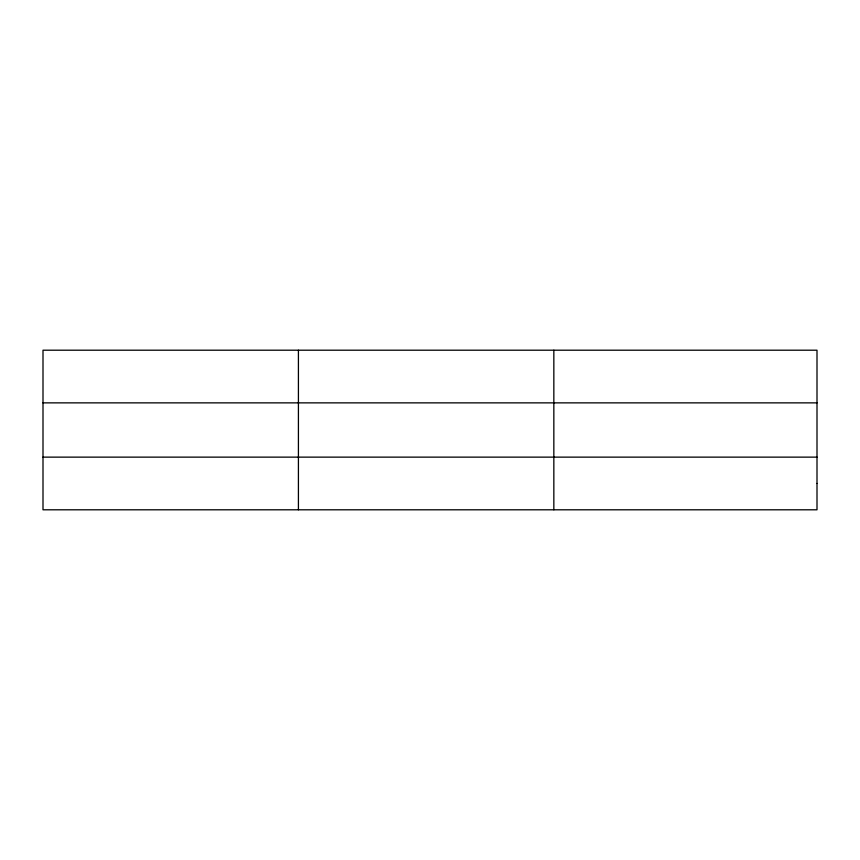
<?xml version="1.0" encoding="UTF-8"?>
<svg xmlns="http://www.w3.org/2000/svg" width="860" height="860" viewBox="0 0 860 860"><rect width="100%" height="100%" fill="white"/><g stroke="black" fill="none" stroke-linecap="round" stroke-linejoin="round"><path stroke-width="1.29" d="M298.42 350.203L298.42 509.797M553.84 350.203L553.84 509.797M43 402.867L817 402.867M43 457.133L817 457.133M817 483.46L817 509.797L43 509.797L43 350.203L817 350.203L817 483.46"/></g></svg>
